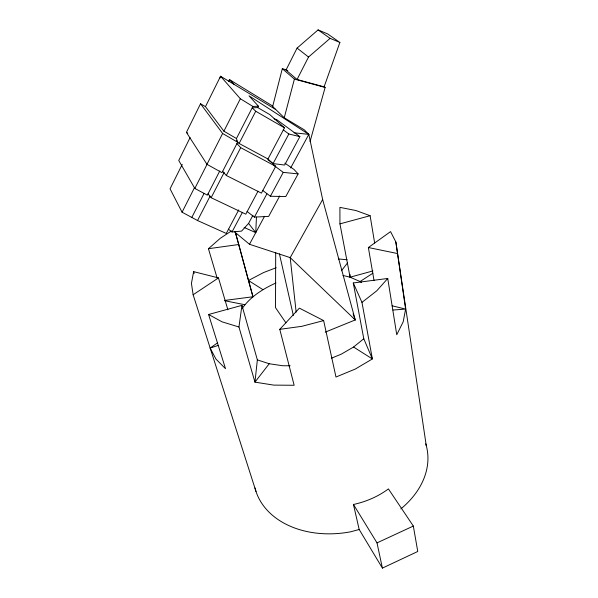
<?xml version="1.0" encoding="UTF-8"?>
<svg xmlns="http://www.w3.org/2000/svg" width="598" height="598" viewBox="0 0 598 598"><rect width="100%" height="100%" fill="white"/><g stroke="black" fill="none" stroke-linecap="round" stroke-linejoin="round"><path stroke-width="0.9" d="M275.693 252.52L275.506 307.649L285.926 322.86M244.148 227.464L255.75 232.637L256.452 217.074M217.665 342.751L210.167 348.066L215.93 359.054L225.513 368.712L208.59 314.488L241.951 305.361L257.357 359.884L254.95 382.137L273.727 385.112L294.141 385.269L279.789 329.341L299.381 308.142L323.638 320.588L335.979 377.024L355.332 369.026L372.382 358.942L361.962 302.371L353.276 282.959L387.743 278.466L396.751 334.738L403.194 321.799L405.608 309.076L395.854 241.958L390.561 231.613L368.375 247.527L374.012 280.41M290.112 365.767L282.787 365.752L269.227 363.748L254.95 382.137L238.953 326.994L241.951 305.361M227.883 309.801L218.472 277.913L193.625 271.634L191.435 283.392L193.132 294.769L256.004 491.489M286.734 69.936L282.308 68.71L272.658 106.496L284.244 117.761L304.225 129.803L308.822 134.378L322.651 199.515L355.257 319.93L325.222 332.152M284.244 117.761L294.403 79.086L282.308 68.71M220.057 78.039L220.557 76.238L275.73 109.486M310.048 141.577L325.125 87.458L323.705 86.299M339.881 42.451L324.101 86.852L297.064 79.482L286.008 70.048L297.079 48.102L318.069 29.9L327.682 33.944L339.881 42.451L330.096 38.354L318.069 29.9M228.765 81.313L229.46 79.586L272.882 106.167M186.419 132.36L200.539 103.768L205.465 106.661L223.891 131.179L236.449 138.519L237.63 142.227L221.963 172.658L206.975 164.323L186.419 132.36L187.817 133.152M190.089 137.592L178.75 160.496L194.828 188.437L207.357 195.157L219.795 170.946M205.465 106.661L220.557 76.238L240.344 98.752L252.917 106.451L258.433 106.212L257.731 107.58L252.192 107.864L255.735 111.243L284.484 127.815L267.979 158.986L275.7 166.364L261.416 193.132L226.313 175.506L222.665 171.29M182.218 164.435L170.056 188.833L182.061 212.2L197.542 220.535L226.283 233.437L238.751 209.853M182.061 212.2L194.642 187.391M206.975 164.323L222.62 133.481L200.539 103.768M194.828 188.437L207.267 163.934M223.891 131.179L240.344 98.752M297.064 79.482L308.523 57.034L330.096 38.354M191.883 217.276L204.06 193.498M236.449 138.519L252.917 106.451M197.542 220.535L210.1 196.144M258.052 191.151L245.793 214.181L211.146 197.714L224.153 172.501M267.979 158.986L239.118 143.468L255.735 111.243M226.313 175.506L240.71 147.661L236.905 143.625M228.451 229.206L232.009 231.979L242.459 212.283M273.084 163.575L288.834 133.982L299.867 136.636L284.618 165.048L273.084 163.575L267.874 159.681M232.009 231.979L241.585 231.097L248.574 223.413L252.939 215.258M247.079 211.475L254.412 217.111L266.887 193.849M270.393 196.271L283.243 172.381L298.118 173.883L285.799 196.525L270.393 196.271L262.597 190.358M353.097 313.793L355.257 319.93L290.194 257.611L249.493 244.283L264.525 216.319M290.65 167.978L308.822 134.378L249.03 95.837L258.433 106.212M279.729 195.972L268.674 216.386L254.412 217.111M322.651 199.515L290.194 257.611L296.145 312.134M242.325 308.284C250.525 296.63 263.127 288.759 275.932 282.974M341.406 270.782L347.558 262.866M387.743 278.466L376.74 290.837L361.962 302.371M217.179 278.212L208.44 248.716L220.281 238.296L231.463 230.94M331.442 358.187L341.241 354.18L353.56 347.034L363.786 338.76L353.276 282.959M193.132 294.769L218.472 277.913M343.02 275.461L350.077 277.195L360.086 281.523L372.95 273.189M382.399 568.1L417.763 551.476L413.33 526.053L388.423 488.91A70.302 51.279 -12.7 0 1 353.455 504.48L359.174 529.484L382.399 568.1L377.009 542.887L353.455 504.48M377.009 542.887L413.33 526.053M276.179 267.725L263.718 272.494L248.439 280.492L252.976 296.757L224.713 300.435M210.167 348.066L218.15 345.45M374.64 242.945L370.117 215.706L355.967 210.541L339.911 207.371L339.941 223.869L350.077 277.195L372.868 270.954M359.174 529.484L350.727 531.786A88.235 65.227 -13.1 0 1 254.98 487.961M339.941 223.869L370.117 215.706M323.638 320.588L301.87 326.314L279.789 329.341M208.44 248.716L238.781 244.507L252.976 296.757M392.976 310.041L405.608 309.076L392.139 305.81M338.304 258.941L347.139 259.749M294.022 132.793L308.822 134.378M224.713 300.742L244.836 304.711M368.375 247.527L397.296 253.5M294.403 79.086L325.125 87.458M286.008 70.048L287.773 70.534M274.116 118.86L276.582 119.555L299.867 136.636M238.953 326.994L222.105 321.859L208.59 314.488M257.357 359.884L269.227 363.748M240.71 147.661L275.7 166.364M257.731 107.58L269.758 114.569L284.484 127.815M222.62 133.481L237.63 142.227M262.911 289.649L248.439 280.492L235.41 232.532M353.56 347.034L372.382 358.942L363.786 338.76M284.857 163.157L293.954 169.421L298.118 173.883M360.086 281.523L361.573 282.57M283.22 129.856L288.834 133.982M273.906 165.392L283.243 172.381M297.079 48.102L308.523 57.034M234.528 231.86L249.493 244.283M229.46 79.586L234.027 84.281M236.3 140.493L239.118 143.468M208.029 193.842L211.146 197.714M354.098 318.48L355.257 319.93M248.574 223.413L255.75 232.637M193.625 271.634L194.178 273.413M235.164 231.568L238.781 244.507M279.423 253.873L293.334 315.46M395.854 241.958L426.262 445.592M350.032 274.475L350.077 277.195M425.754 443.836A88.235 65.227 -13.1 0 1 400.854 508.891"/></g></svg>
